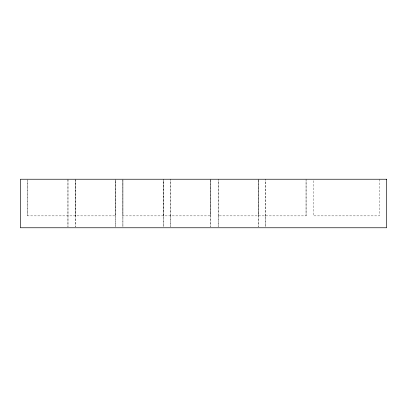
<?xml version="1.0" encoding="UTF-8"?>
<svg xmlns="http://www.w3.org/2000/svg" width="407" height="407" viewBox="0 0 407 407"><rect width="100%" height="100%" fill="white"/><g stroke="black" fill="none" stroke-linecap="round" stroke-linejoin="round"><path stroke-width="0.31" stroke-dasharray="2.04 1.53" d="M27.676 215.863L27.676 179.863L27.676 215.863L115.593 215.863L115.588 179.863L115.593 226.852L115.593 179.233M67.969 179.863L67.969 226.852L67.974 179.233M163.212 215.863L163.202 179.233L163.212 226.852L163.202 179.863M210.821 179.863L210.831 226.852L210.821 179.233L210.831 215.863L122.914 215.863L122.914 179.233L122.919 226.852L122.914 179.863M218.157 215.863L218.147 226.852L218.157 179.233L218.157 215.863L306.059 215.868L306.064 179.233M258.44 179.863L258.44 226.852L258.44 179.233L258.45 215.863M306.059 215.868L306.059 179.863M75.3 215.863L75.295 179.863L75.295 226.852L75.3 179.233M379.324 179.233L379.324 215.863L313.39 215.863L313.39 179.233M170.538 215.863L170.528 226.852L170.528 179.233L170.538 215.863M265.771 215.863L265.766 179.233L265.771 226.852L265.766 215.863"/><path stroke-width="0.61" d="M386.65 179.233L20.35 179.233L20.355 227.767L386.65 227.767L386.65 179.233"/></g></svg>
